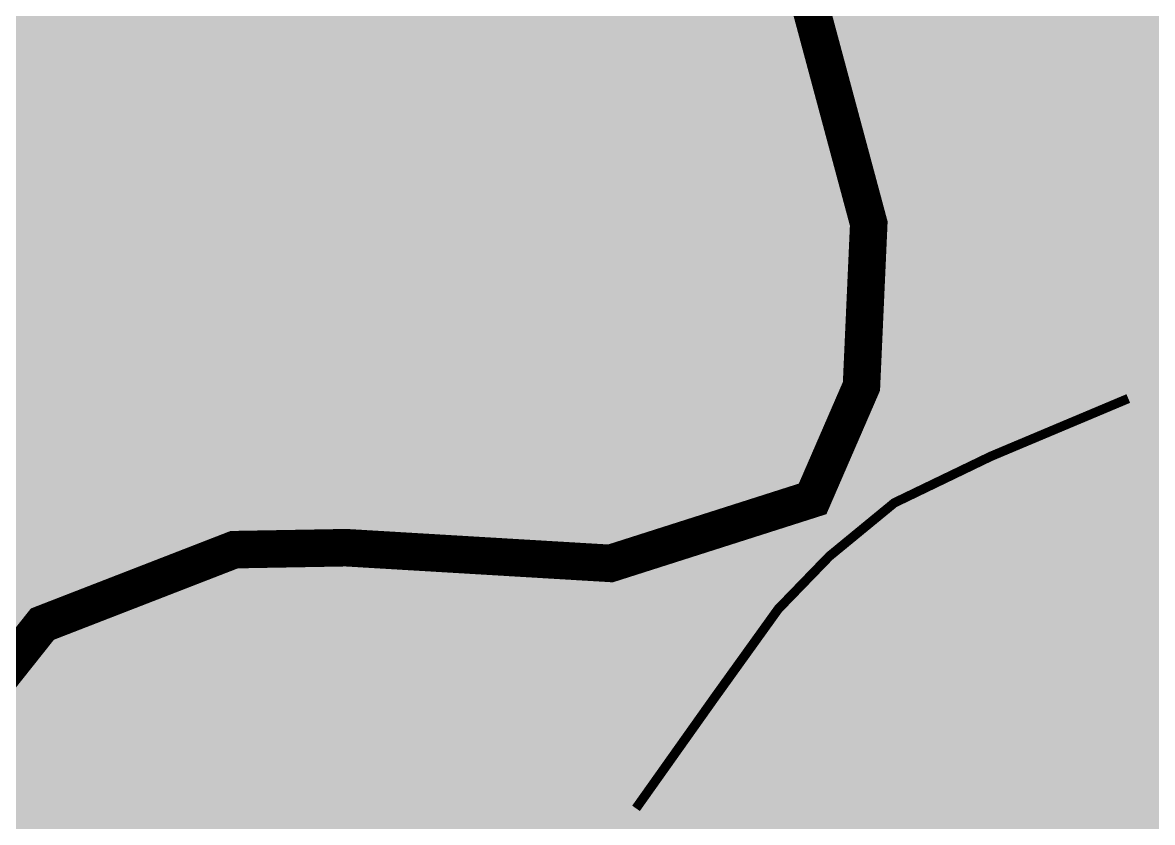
# Model space of a CAD drawing. Header units: inches. Extents: x 628093 to 631450, y 4517559 to 4521481.
# Drawn here: x 629041.92 to 629066.02, y 4519481.39 to 4519498.45 of the extents above; entities that cross this region are included whole.
import ezdxf

# ---------------------------------------------------------------- set-up
doc = ezdxf.new("R2010")
doc.units = ezdxf.units.IN
doc.header["$MEASUREMENT"] = 0
doc.linetypes.add('DASHED2', pattern=[0.375, 0.25, -0.125])
for name, color, linetype in [('_ENGEO-302', 7, 'DASHED2'), ('_ENGEO-FISSURES', 5, 'TRACKS'), ('_ENGEO-HATCH-OL', 1, 'Continuous'), ('_ENGEO-QRV1', 90, 'Continuous'), ('_ENGEO-QRV2', 51, 'Continuous')]:
    doc.layers.add(name, color=color, linetype=linetype)
doc.linetypes.add('TRACKS', pattern='A,0.15,[130,LTYPESHP.SHX,S=0.25,R=0,X=0,Y=0],0.15', length=0.3)

msp = doc.modelspace()

# ---------------------------------------------------------------- hatches: boundary and pattern name
at = {"layer": '_ENGEO-QRV1'}
msp.add_hatch(color=256, dxfattribs=at).paths.add_polyline_path([(629024.678, 4519479.243), (629018.869, 4519489.111), (629015.752, 4519493.825), (629015.049, 4519496.847), (629015.003, 4519499.447), (629015.582, 4519503.575), (629018.061, 4519510.554), (629021.86, 4519516.472), (629025.286, 4519518.916), (629029.377, 4519520.504), (629033.914, 4519521.451), (629038.48, 4519520.663), (629042.198, 4519518.778), (629044.411, 4519516.215), (629046.213, 4519512.346), (629047.996, 4519509.559), (629050.862, 4519506.792), (629055.691, 4519503.408), (629058.348, 4519500.204), (629059.971, 4519494.163), (629059.815, 4519490.693), (629058.773, 4519488.291), (629054.461, 4519486.915), (629048.819, 4519487.25), (629046.435, 4519487.208), (629042.343, 4519485.62), (629039.374, 4519481.884), (629037.704, 4519478.17), (629035.799, 4519475.536), (629033.875, 4519473.985), (629031.065, 4519473.503), (629028.666, 4519474.328), (629025.799, 4519477.095)])
at = {"layer": '_ENGEO-QRV2'}
h = msp.add_hatch(color=256, dxfattribs=at)
h.paths.add_polyline_path([(629020.951, 4519556.119), (629010.963, 4519557.028), (629004.249, 4519556.694), (629000.777, 4519556.85), (628996.252, 4519555.254), (628992.382, 4519553.453), (628989.351, 4519553.183), (628986.96, 4519553.575), (628984.336, 4519554.829), (628981.477, 4519557.163), (628979.063, 4519558.855), (628977.101, 4519559.471), (628974.717, 4519559.43), (628972.333, 4519559.388), (628970.596, 4519559.574), (628969.06, 4519560.631), (628967.695, 4519564.292), (628964.62, 4519566.622), (628960.886, 4519569.375), (628954.115, 4519572.291), (628942.851, 4519561.058), (628936.507, 4519545.704), (628937.131, 4519527.843), (628940.84, 4519513.107), (628949.448, 4519516.725), (628961.695, 4519523.008), (628966.444, 4519524.174), (628969.695, 4519524.231), (628972.756, 4519522.767), (628976.896, 4519521.539), (628982.079, 4519522.713), (628986.551, 4519527.343), (628988.874, 4519530.851), (628991.213, 4519533.493), (628994.243, 4519533.762), (628996.859, 4519532.941), (628999.931, 4519530.827), (629002.394, 4519526.319), (629004.929, 4519517.694), (629005.069, 4519509.677), (629006.722, 4519501.903), (629009.482, 4519492.849), (629013.945, 4519485.558), (629023.035, 4519474.013), (629030.738, 4519467.428), (629033.395, 4519464.224), (629035.12, 4519462.024), (629036.541, 4519462.308), (629039.312, 4519463.754), (629042.753, 4519466.843), (629046.379, 4519472.731), (629049.547, 4519478.145), (629050.925, 4519479.334), (629053.487, 4519479.378), (629056.553, 4519477.335), (629058.915, 4519475.513), (629060.783, 4519475.312), (629062.871, 4519475.815), (629066.325, 4519478.205), (629072.738, 4519484.607), (629076.397, 4519488.631), (629077.958, 4519492.619), (629078.122, 4519496.583), (629078.323, 4519498.45), (629077.354, 4519500.53), (629075.213, 4519503.055), (629070.742, 4519505.54), (629066.062, 4519506.623), (629062.302, 4519508.422), (629058.738, 4519512.32), (629056.589, 4519515.311), (629054.701, 4519516.676), (629050.696, 4519519.169), (629049.032, 4519521.004), (629048.297, 4519523.088), (629048.71, 4519526.124), (629049.571, 4519529.349), (629044.671, 4519538.544), (629041.528, 4519544.774), (629038.41, 4519549.488), (629032.92, 4519553.51), (629028.343, 4519554.947)])
h.paths.add_polyline_path([(629029.377, 4519520.504), (629033.914, 4519521.451), (629038.48, 4519520.663), (629042.198, 4519518.778), (629044.411, 4519516.215), (629046.213, 4519512.346), (629047.996, 4519509.559), (629050.862, 4519506.792), (629055.691, 4519503.408), (629058.348, 4519500.204), (629059.971, 4519494.163), (629059.815, 4519490.693), (629058.773, 4519488.291), (629054.461, 4519486.915), (629048.819, 4519487.25), (629046.435, 4519487.208), (629042.343, 4519485.62), (629039.374, 4519481.884), (629037.704, 4519478.17), (629035.799, 4519475.536), (629033.875, 4519473.985), (629031.065, 4519473.503), (629028.666, 4519474.328), (629025.799, 4519477.095), (629024.678, 4519479.243), (629018.869, 4519489.111), (629015.752, 4519493.825), (629015.049, 4519496.847), (629015.003, 4519499.447), (629015.582, 4519503.575), (629018.061, 4519510.554), (629021.86, 4519516.472), (629025.286, 4519518.916)], flags=16)

# ---------------------------------------------------------------- linework, layer by layer
at = {"layer": '_ENGEO-302', "const_width": 0.8, "flags": 128}
msp.add_lwpolyline([(629024.678, 4519479.243), (629018.869, 4519489.111), (629015.752, 4519493.825), (629015.049, 4519496.847), (629015.003, 4519499.447), (629015.582, 4519503.575), (629018.061, 4519510.554), (629021.86, 4519516.472), (629025.286, 4519518.916), (629029.377, 4519520.504), (629033.914, 4519521.451), (629038.48, 4519520.663), (629042.198, 4519518.778), (629044.411, 4519516.215), (629046.213, 4519512.346), (629047.996, 4519509.559), (629050.862, 4519506.792), (629055.691, 4519503.408), (629058.348, 4519500.204), (629059.971, 4519494.163), (629059.815, 4519490.693), (629058.773, 4519488.291), (629054.461, 4519486.915), (629048.819, 4519487.25), (629046.435, 4519487.208), (629042.343, 4519485.62), (629039.374, 4519481.884), (629037.704, 4519478.17), (629035.799, 4519475.536), (629033.875, 4519473.985), (629031.065, 4519473.503), (629028.666, 4519474.328), (629025.799, 4519477.095)], close=True, dxfattribs=at)
at = {"layer": '_ENGEO-FISSURES', "ltscale": 0.2, "const_width": 0.2, "flags": 128}
msp.add_lwpolyline([(629055.006, 4519481.69), (629056.682, 4519484.052), (629058.04, 4519485.942), (629059.132, 4519487.069), (629060.516, 4519488.206), (629062.576, 4519489.199), (629065.507, 4519490.432)], dxfattribs=at)
at = {"layer": '_ENGEO-FISSURES', "color": 1, "ltscale": 0.2, "const_width": 0.2, "flags": 128}
msp.add_lwpolyline([(629055.006, 4519481.69), (629056.682, 4519484.052), (629058.04, 4519485.942), (629059.132, 4519487.069), (629060.516, 4519488.206), (629062.576, 4519489.199), (629065.507, 4519490.432)], dxfattribs=at)
at = {"layer": '_ENGEO-HATCH-OL', "const_width": 0.8, "flags": 128}
msp.add_lwpolyline([(629038.48, 4519520.663), (629042.198, 4519518.778), (629044.411, 4519516.215), (629046.213, 4519512.346), (629047.996, 4519509.559), (629050.862, 4519506.792), (629055.691, 4519503.408), (629058.348, 4519500.204), (629059.971, 4519494.163), (629059.815, 4519490.693), (629058.773, 4519488.291), (629054.461, 4519486.915), (629048.819, 4519487.25), (629046.435, 4519487.208), (629042.343, 4519485.62), (629039.374, 4519481.884)], dxfattribs=at)

doc.saveas('drawing.dxf')
